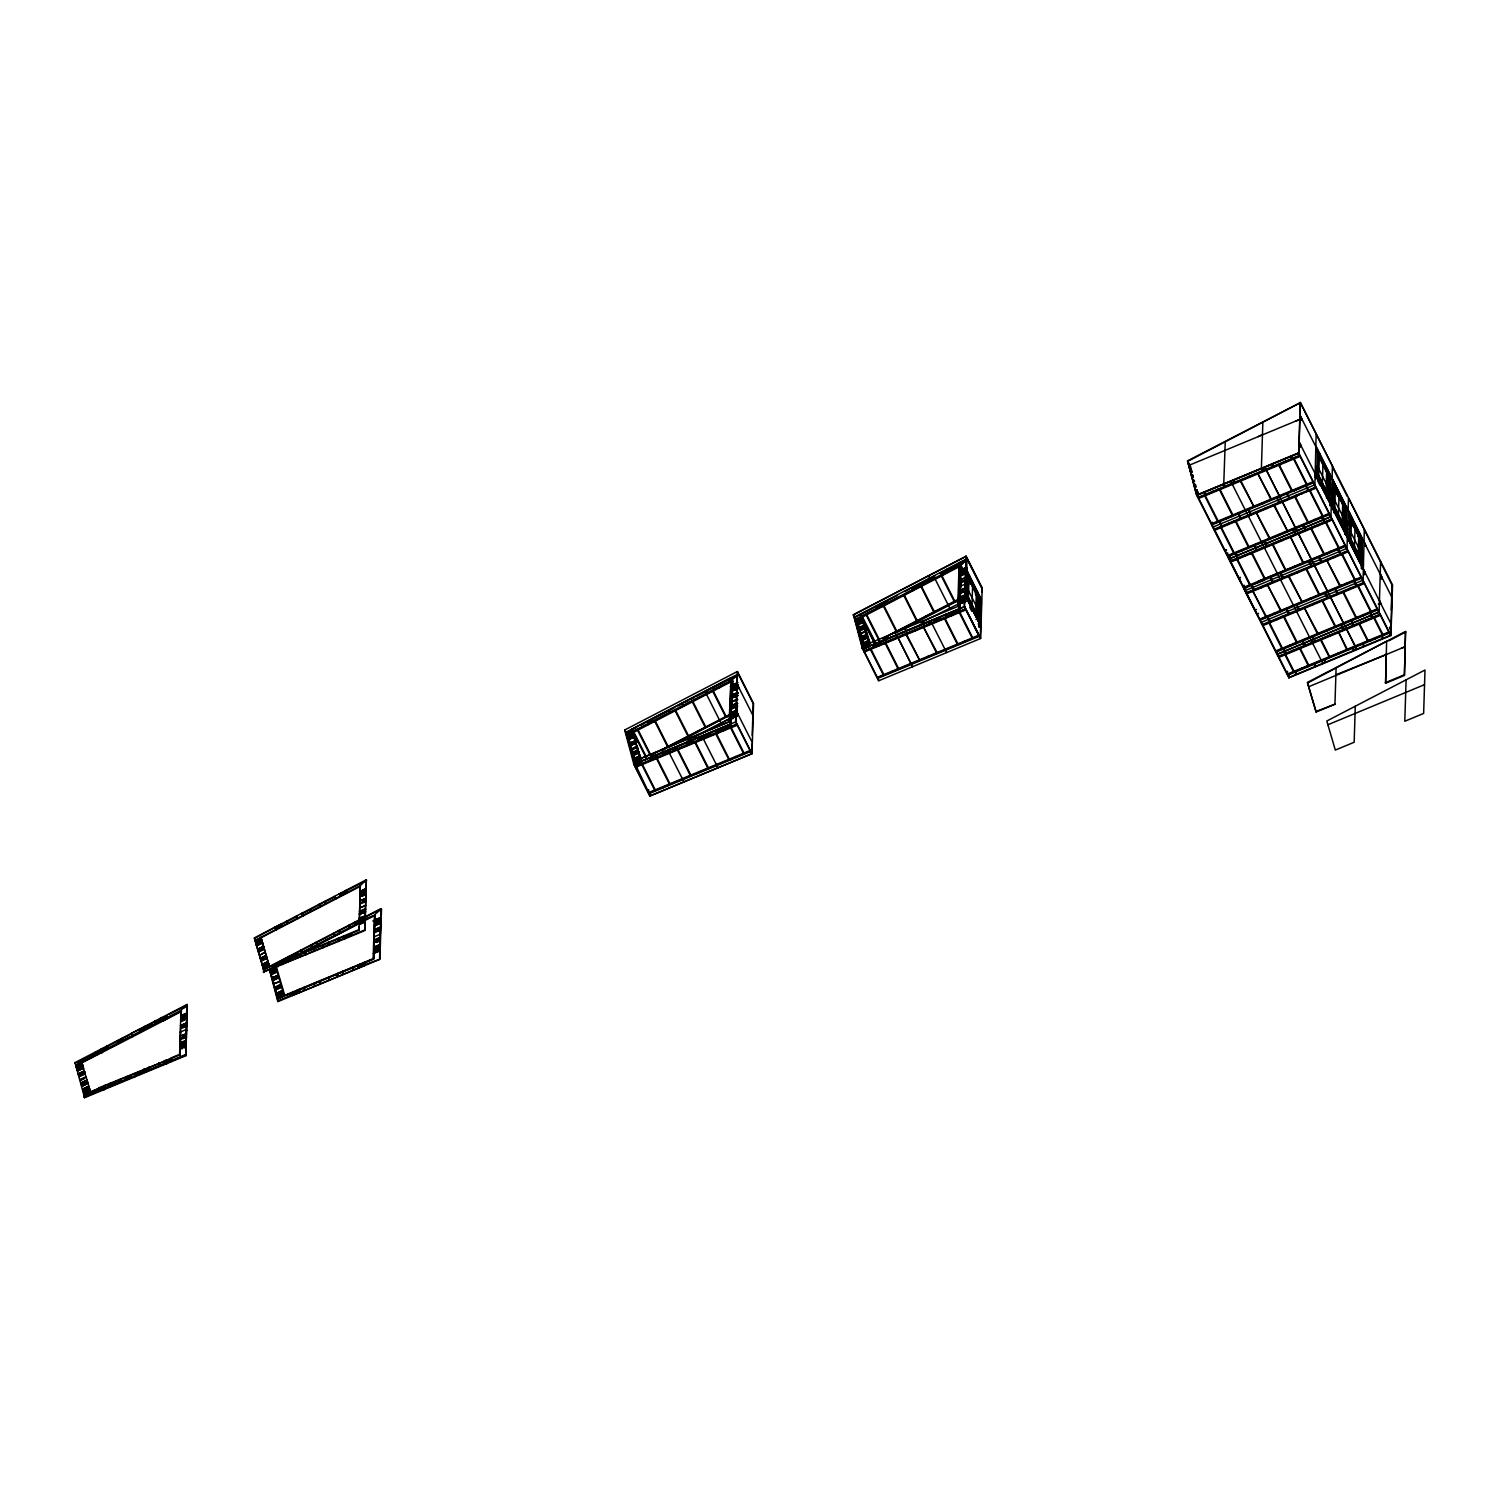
<?xml version="1.0" encoding="UTF-8"?>
<svg xmlns="http://www.w3.org/2000/svg" width="1500" height="1500" viewBox="0 0 1500 1500"><rect width="100%" height="100%" fill="white"/><g stroke="black" fill="none" stroke-linecap="round" stroke-linejoin="round"><path stroke-width="1.5" d="M110.269 1085.812L110.325 1083.094M120.319 1081.631L120.375 1078.931M304.106 989.981L304.163 987.262M314.156 985.8L314.213 983.1M328.594 944.944L328.65 942.244M338.925 941.287L338.719 938.062M171.713 1061.569L171.281 1057.819L179.588 1054.369L180.412 1028.156L186.394 1025.681L187.05 1004.456L75 1062.619L84.6 1097.7L186 1055.644L187.05 1004.456L180.975 1010.363L167.85 1017.169L166.294 1015.894M180.169 1035.9L186.131 1033.669M182.344 1038.037L186.319 1036.388L180.356 1038.862M180.694 1036.931L180.113 1055.419L179.588 1054.369M183.488 1014.844C186.375 1017.956 182.419 1012.5 183.713 1016.812M183.731 1016.1L184.331 1015.125M183.994 1016.606L184.069 1014.619M187.238 1016.475L186.713 1015.181L185.062 1016.737L185.137 1014.319M186.394 1025.681L186 1055.644M186.169 1041.244L182.194 1042.612M81.825 1062.469L167.306 1017.45L81.562 1061.944L90.731 1092.487L90.113 1091.138L84.169 1093.95L84.337 1097.194L185.738 1055.138L187.312 1004.981L168.9 1014.544M185.381 1015.087L187.294 1014.3L186.788 1012.987L180.806 1015.481L181.331 1016.512M350.812 933.675L350.738 936.394L365.006 930.469L366.337 879.788L360.244 885.694L359.119 930.225L350.812 933.675L350.738 936.394L263.363 972L364.744 929.944L366.337 879.788L254.269 937.95L263.719 969.806L269.644 966.994M365.456 916.294L359.475 918.769L360.244 885.694L260.85 937.294L269.475 966.788L267.413 967.144L269.325 966.244L269.738 967.294M363.562 891.919L363.6 890.475M360.338 891.337L366.056 888.337L364.406 889.65M365.681 909.525L359.7 912L363.675 910.35M365.381 962.494L365.287 965.212L292.519 995.4L292.613 992.681M358.931 965.175L373.688 959.062L374.794 914.531L381.15 909.131M378.113 920.737L378.169 919.294M380.231 929.831L379.575 959.288L365.025 964.706M380.494 930.356L380.363 934.219L374.381 936.712M722.456 728.212L729.244 725.794M736.744 675.45L732.169 679.875L730.781 723.881L639.619 761.85M737.531 705.9L731.55 708.638L737.531 706.163L731.55 708.638L732.431 680.4M731.812 709.181L732.694 680.906M735.525 684.656L734.925 686.325M735.262 684.131L735.487 686.1M735.375 714.487C743.85 711.675 720.169 720.094 737.025 713.175L737.55 714.206L735.094 714.225M736.275 686.006L737.925 684.694M736.594 684.338L736.069 683.306L736.294 685.05L736.331 683.831L734.194 684.712L734.381 687.675M951.094 612.938L959.681 609.15L960.806 564.619L966.9 558.713L966.713 573.413L978.469 596.644M957.75 606.45L959.156 562.744L962.738 568.462M965.662 597.919L966.187 598.95L966.019 595.219L960.037 597.694M960.188 593.4L966.169 590.906L960.188 593.119M960.769 583.444L960.656 587.325L960.244 582.413L966.225 579.938M963.881 569.587L963.844 570.862L964.163 569.381M964.913 570.75L964.706 568.05L966.619 567.244L960.638 570L962.812 569.719M967.144 568.556L965.231 569.344L964.706 568.05M1316.25 476.925L1316.569 466.688M1332.881 490.462L1333.013 494.85L1333.144 490.988M1345.95 516.356L1346.362 521.269M1348.462 537.3L1348.369 540.487L1348.2 536.512M98.963 1090.894L98.513 1088.006L177.769 1055.756M84.6 1097.7L84.075 1096.669L99.019 1089.619L99.244 1091.006M99.562 1088.775L102.731 1087.463L99.562 1088.775L100.069 1090.069L103.256 1088.756L102.731 1087.463M101.119 1088.737L101.156 1087.763L98.737 1089.394M101.381 1089.263L101.419 1088.287M101.681 1088.794L101.644 1089.769L101.137 1088.381M103.519 1087.406L103.556 1086.525M104.869 1088.044L104.944 1085.325M105.431 1087.819L105.506 1085.1M110.831 1085.569L110.925 1082.85M120.9 1081.406L120.975 1078.688M125.738 1079.4L125.812 1076.681M126.3 1079.156L126.394 1076.438M143.306 1072.106L143.4 1069.388M98.981 1090.481L143.887 1071.862L143.963 1069.144M148.725 1069.856L148.8 1067.138M158.775 1065.694L158.869 1062.975M164.194 1063.444L164.269 1060.725M164.756 1063.2L164.831 1060.481M166.106 1063.275L166.181 1060.556M166.463 1060.669L166.163 1061.438M166.969 1060.819L170.156 1059.506L167.231 1061.587M171.244 1058.681L165.862 1061.888L166.369 1063.8L165.919 1060.031L166.444 1061.081M169.088 1061.456L168.562 1060.425M171.487 1060.181L171.45 1061.062M143.887 1071.862L171.188 1060.537L171.281 1057.819M171.75 1060.706L171.769 1059.731M179.85 1054.894L180.75 1025.962M186.394 1025.419L180.412 1027.894L180.975 1010.363L181.237 1019.438L187.219 1016.962M181.688 1047.769L180.037 1048.838M181.988 1047.075L181.762 1045.331L182.287 1046.381M184.294 1015.856L182.681 1015.894L183.169 1017.9M181.05 1016.25L182.719 1014.675L182.681 1015.894M182.756 1047.469L182.531 1045.5L184.125 1046.194M183.863 1045.669L184.35 1047.919L186.281 1046.869M184.8 1015.969L185.325 1017.262M185.363 1016.044L184.875 1013.794L185.4 1014.825L187.312 1014.038M278.831 964.369L282.262 963.581L278.831 964.106M280.406 964.069L280.425 963.094L277.987 965.7L280.688 963.619M282 962.794L277.762 964.2M282.506 963.188L282.75 964.594L283.106 961.987M284.137 963.375L284.231 960.656M284.7 963.15L284.794 960.431M290.119 960.9L290.194 958.181M292.5 995.569L292.594 992.437M293.081 995.175L292.538 994.537M293.4 992.944L296.569 991.631L293.644 993.731M269.812 969.75L278.175 1001.344L278.006 998.119L294.994 991.931L294.956 992.906L297.9 992.306L294.975 992.55M297.356 991.575L297.131 990.188L297.938 991.331M298.706 992.212L298.781 989.494M300.169 956.737L300.262 954.019M299.269 991.987L299.344 989.25M299.531 992.494L299.606 989.775M305.006 954.731L305.1 952.013L358.856 929.7M305.269 955.237L305.925 952.294L305.831 955.012M305.569 954.487L305.663 951.769M304.669 989.738L304.762 987.019M314.738 985.556L314.812 982.837M319.575 983.55L319.65 980.831L373.425 958.538M320.138 983.325L320.212 980.606M322.594 947.438L322.669 944.719M323.156 947.194L323.25 944.475M323.419 947.719L323.512 945M327.994 945.188L328.087 942.469M337.144 976.256L337.238 973.538M338.062 941.025L338.137 938.306M338.325 941.531L338.4 938.812M337.725 976.031L337.8 973.312M342.562 974.025L342.638 971.306M343.463 938.775L343.538 936.056M342.825 974.55L342.9 971.831M344.025 938.55L344.119 935.831M345.712 936.994L345.413 937.744M346.256 936.15L349.425 935.1M346.5 936.938L350.756 935.513L347.831 935.756M348.075 936.638L348.094 936.019M350.231 934.781L350.25 933.9M352.613 969.844L352.706 967.125M358.012 967.612L358.106 964.894M359.119 930.225L359.25 926.362M359.4 921.487L365.1 918.994M358.594 967.369L358.669 964.65M360.994 921.9C361.312 925.819 360.619 920.344 362.044 922.087M361.688 921.337L375.056 915.037L361.275 920.662M361.95 891.225C362.213 890.288 361.913 891.112 363.581 891.188M361.8 920.85L362.025 922.8L363.188 919.781L362.644 921.131M362.981 892.144L363.019 891.431M360.806 964.987L364.256 964.181M362.381 920.606L362.587 922.575L361.256 922.406M363.113 921.956L365.287 921.938L359.306 924.431L365.025 921.431M363.319 890.662L364.331 892.087M362.381 964.95L362.419 963.956L359.962 966.581L362.662 965.1M364.481 964.069L364.725 965.456L365.119 961.987M373.688 959.062L374.25 940.837L380.25 938.1L376.256 939.75M375.056 915.037L374.513 932.587L380.494 930.094L380.887 908.625L364.519 917.119M375.525 951.938L373.875 952.987M375.825 951.244L375.6 949.5L379.65 947.812M378.131 920.025L377.325 919.012L376.744 921.806M376.819 919.631L374.644 919.65L380.887 917.681M376.594 951.638L377.194 949.95M377.55 920.981L377.569 920.25M377.156 951.394L376.931 949.444M376.631 950.194L377.7 949.837L377.925 951.562M378.637 920.138L380.812 920.119L374.55 922.575M378.938 919.688L378.975 918.469M378 949.125L379.913 948.6M633.862 764.306L624.694 729.994L737.4 671.494L753.562 703.444L751.987 753.75L649.913 796.087L633.862 764.306L735.938 721.819L737.512 671.663L735.581 721.969L751.631 753.75L751.95 743.981M730.388 678.075L631.669 729.3L640.256 758.812L729.694 721.725L731.081 677.756L729.113 721.706L731.138 725.681M650.513 758.663L656.681 755.887M649.913 796.087L650.325 793.069M654.469 756.394L655.331 755.812M655.012 757.144L655.069 755.288L655.594 756.337M667.875 750.188L683.944 781.819M701.906 736.069L717.956 767.719M717.075 731.4L717.956 729.844M731.119 722.475L731.231 718.35M731.306 716.175L737.025 713.438M732.919 716.081L732.956 714.862L733.969 716.269M733.95 716.981L733.744 715.031L734.513 716.756M734.55 716.025L735.075 715.181L735.562 717.431M735.3 716.663L731.231 718.612M737.306 712.931L737.212 716.119L737.269 705.656L731.287 708.131M737.888 685.444L737.812 687.881L731.831 690.375M738.075 688.425L734.1 690.056L738.075 688.406L738.15 686.213L734.156 687.881M737.569 713.456L737.212 715.875M752.212 735.356L753.225 703.594L737.156 671.812M981.412 602.269L980.269 638.494L964.219 606.694L966.15 556.406L964.556 606.712L862.5 649.031L853.406 614.869L966.038 556.238L982.2 588.188L980.625 638.494L878.55 680.831L861.712 647.081L863.25 646.181M883.369 641.663L883.144 640.275L885.881 640.388M922.406 621.356L924.412 625.331M930.544 620.812L946.594 652.463M945.712 616.144L945.769 614.288L946.575 615.45L945.206 615.788M946.575 615.45L946.312 614.925M948.413 614.062L950.25 614.269M958.331 606.469L959.719 562.5M959.419 608.625L960.131 586.275L966.112 583.8M960.525 582.675L960.731 575.906M960.956 568.538L961.069 565.144L967.163 559.237L948.731 568.8M959.944 609.675L960.787 582.863M961.519 602.025L959.606 602.569L960.131 603.862L966.112 601.388M961.856 600.112L962.119 600.9M963.056 571.2L963.319 569.831L963.019 572.419L965.156 571.519L964.65 570.225L966.562 569.438M962.55 569.194L963.094 569.981M964.931 569.775L962.794 570.675L962.831 569.456L966.881 567.769M962.587 601.725L962.381 599.756L963.469 600.562M962.944 599.531L962.325 601.2M963.938 601.669L963.713 599.925L961.556 600.806M965.363 598.538L965.438 596.381L967.181 596.962M965.662 598.162L965.756 594.694L959.775 597.188M966.769 580.706L966.788 570.956L960.806 573.431M966.731 586.087L967.144 573.281M966.562 598.05L967.388 571.331L961.069 573.956L958.875 570.975L960.487 574.181M967.125 598.594L967.931 572.944L966.544 573.525L978.263 596.737M968.363 580.144L968.419 578.513M978.188 623.906L980.962 622.762L968.156 597.019L966.581 597.506M968.287 601.219L969.019 578.269M969.581 575.662L968.381 576.694M971.981 606L972.619 585.9M975.694 613.631L976.35 592.819M977.212 602.194L977.4 596.306M977.25 610.594L977.7 596.194L976.05 592.931M977.269 619.012L978 596.062M978.019 592.369L975.244 594.056M977.569 618.881L978.3 595.95L977.1 596.438M978.188 617.831L978.862 596.494L967.369 571.969L979.65 596.156L978.844 621.788M978.919 626.756L979.012 623.569M979.725 601.294L980.212 596.7L979.369 623.419M979.181 627.281L979.294 624.094M979.556 624.619L978.994 624.319M981.731 592.238L981.862 588.337L965.794 556.538M980.962 622.762L968.156 597.019M1300.331 402.675L1187.513 460.875L1196.625 495.169L1288.875 677.85L1390.95 635.531L1392.544 585L1300.275 402.3L1298.681 452.831L1390.95 635.531M1288.875 677.85L1289.137 674.531L1289.081 677.25L1197.131 495.188L1187.681 461.306L1196.775 495.487L1298.85 453.15L1300.444 402.619L1187.7 461.325M1212.844 527.119L1314.9 484.781M1230.806 481.369L1322.756 663.281M1332.431 466.256L1330.95 516.731L1228.894 559.05L1229.306 556.05M1244.944 590.7L1347.019 548.362L1348.481 498.038M1260.994 622.481L1363.069 580.163M1380.6 561.619L1379.119 612.094L1277.044 654.431L1277.138 651.562M1299.862 446.794L1299.975 443.606M1300.125 447.319L1300.238 444.131M1300.481 444.637L1299.956 444.356M1301.25 420.375L1301.344 417.919M1314.806 477.113L1315.275 473.062M1314.9 484.931L1316.138 434.775M1316.25 468.356L1316.306 466.163M1316.794 451.125L1316.869 448.406M1317.056 451.65L1317.131 449.194M1317 466.462L1316.194 478.837M1316.888 476.269L1317.394 449.7M1317.281 476.081L1317.544 467.55M1317.75 461.156L1318.013 453.131M1317.45 476.812L1318.256 451.181M1329.356 501.788L1331.287 501L1318.481 475.256L1316.906 475.744M1318.688 477.319L1319.344 456.506M1322.25 486.45L1322.963 464.137M1326.038 491.85L1326.694 471.038M1327.05 486.938L1327.388 476.288M1327.35 486.825L1327.688 476.156M1327.65 486.694L1328.588 475.8L1328.531 477.131M1327.744 492.975L1328.325 474.3M1327.969 494.981L1328.044 474.413M1328.531 483.225L1328.794 474.881L1317.712 453.263L1318.931 452.625M1328.531 496.069L1329.188 474.713L1317.469 451.5M1329.188 500.025L1329.994 474.394L1328.006 475.219M1329.581 495.113L1329.788 488.438M1329.712 501.656L1330.2 475.069M1329.788 505.781L1329.881 502.838M1331.287 501L1318.481 475.256M1332.844 482.925L1332.919 480.206M1332.731 496.275L1333.181 480.975M1332.75 503.756L1333.781 481.35L1332.956 508.069M1333.031 507.975L1334.062 484.913M1333.519 508.612L1334.325 482.962L1332.938 483.544M1334.513 488.663L1335.713 487.631L1334.513 488.663L1336.612 492.825M1334.756 490.163L1334.812 488.55M1344.581 533.925L1347.338 532.781L1334.55 507.056L1332.956 507.525M1334.681 511.238L1335.394 488.288M1338.375 516.019L1339.013 495.919M1316.119 712.031L1307.606 682.987L1386.619 641.287L1385.588 683.231L1404.431 675.413L1405.537 631.462L1307.344 682.463L1316.119 712.031L1334.963 704.212L1336.088 668.194M1342.144 503.081L1343.737 507.956M1342.031 525.769L1342.744 502.838M1343.363 529.144L1343.644 520.613M1344.412 502.387L1343.213 503.419M1343.662 529.031L1344.338 507.712L1333.706 486.656M1343.962 528.9L1344.094 506.213M1344.581 527.85L1345.256 506.512L1333.763 481.988M1345.238 531.825L1346.044 506.175L1316.119 446.344M1345.387 534.6L1345.406 533.587M1345.763 522.45L1346.606 506.719L1345.763 533.438M1348.725 537.544L1348.631 540.75L1348.106 539.719M1349.25 525.769L1349.85 513.131L1349.006 539.85M1349.381 539.644L1350.112 516.712M1349.569 540.394L1350.375 514.763L1348.988 515.325L1360.706 538.538M1350.806 521.944L1351.763 519.412L1350.581 519.919M1361.362 568.575L1361.456 565.369L1363.406 564.562L1350.6 538.837L1349.025 539.306L1361.831 564.694L1363.406 564.206L1350.6 538.837M1350.731 543.019L1351.462 520.087M1354.444 547.8L1355.062 527.7M1358.213 553.294L1358.794 534.619M1359.506 539.869L1361.231 540.45L1359.788 539.738L1360.744 537.75L1360.013 560.681M1359.75 550.275L1360.144 537.994M1359.712 560.812L1360.444 537.881M1360.463 534.169L1357.688 535.856M1355.288 706.219L1354.163 742.256L1335.319 750.075L1326.806 721.013L1425 670.012L1423.631 713.438L1404.788 721.256L1406.1 679.837M1360.219 560.231L1360.856 540.075M1360.631 559.65L1361.306 538.294L1349.812 513.787M1360.913 556.838L1361.269 545.644M1361.287 563.606L1362.094 537.975L1348.219 509.925M1361.644 568.837L1361.737 565.894M1361.812 565.219L1362.319 538.65M1362 566.419L1361.438 566.138M1363.069 580.294L1364.306 530.138M1364.344 574.462L1364.438 571.275M1364.963 546.225L1365.037 543.769M1364.625 574.725L1364.7 571.781M1380.206 603.562L1380.244 602.55M1380.994 578.288L1381.088 575.569M1380.506 603.056L1378.294 604.087M1381.275 578.55L1381.331 576.337M1381.538 579.056L1381.594 576.863M1385.588 683.231L1386.225 653.925M1390.763 625.444L1390.444 635.212L1298.512 453.15M1391.231 610.125L1392.019 585.037L1348.594 498.206M1404.431 675.413L1405.537 631.462M263.625 972.525L263.456 969.281L269.381 966.469M1212.169 522.112L1212.075 524.812L1313.475 482.775M1227.694 552.863L1227.6 555.562L1329 513.506M1230.413 558.225L1230.319 560.944L1331.7 518.888M1230.675 558.75L1230.581 561.469L1331.963 519.412M1244.006 585.169L1243.912 587.869L1263.3 580.462M1244.269 585.675L1244.175 588.394L1345.575 546.337M1287.525 671.344L1287.431 674.044L1347.244 649.256L1338.769 632.55L1346.644 649.5L1388.831 632.006M149.288 1069.613L149.4 1066.894M159.356 1065.45L159.469 1062.712M289.519 961.144L289.631 958.425M299.569 956.981L299.681 954.244M343.387 974.306L343.238 971.062M353.194 969.619L353.306 966.881M353.456 970.144L353.569 967.406M929.138 623.888L929.25 621.15M184.275 1007.925L187.312 1004.981M865.425 650.513L864 651.731M1215.769 528.75L1214.344 529.95L1215.9 529.219M1226.4 549.788L1224.956 551.006L1226.531 550.256M1229.775 556.669L1228.2 557.419L1229.644 556.2M1240.256 577.238L1238.831 578.456L1240.406 577.706M1247.869 592.312L1246.444 593.531L1248.019 592.781M1258.5 613.369L1257.075 614.569L1244.25 589.2L1245.825 588.45M738.263 673.969L626.213 732.131L635.381 763.462L641.325 760.65L638.7 751.744L632.775 754.556M626.475 732.656L636.694 727.331M640.8 725.212L644.888 723.094M674.175 707.888L647.081 722.175M678.337 705.731L682.5 703.575M684.562 702.488L688.725 700.331M690.806 699.263L694.519 697.331M696.094 696.506L711.75 688.387M736.481 675.544L712.969 687.975M857.419 622.819L853.331 614.738L966.131 556.369M649.875 721.087L651.544 720.487M626.737 733.162L632.869 729.975M647.756 722.25L652.444 719.831M728.55 680.325L736.744 676.069M732.169 679.875L632.775 731.475L636.094 742.837M633.038 731.981L730.556 681.375M966.9 558.713L854.85 616.875L864.281 648.731L870.225 645.919M730.819 681.881L633.3 732.506C627.525 737.7 626.344 732.263 629.4 735.262L629.081 734.212M855.112 617.4L880.819 604.05M881.869 603.506L897.544 595.369M904.894 591.544L909.056 589.387M911.138 588.319L935.138 575.85M939.844 573.413L947.1 570.525L946.425 569.344L947.288 570.75M878.344 605.55L875.569 606.769M881.081 604.575L876.131 606.469M882.694 603.731L887.419 601.275M919.706 584.513L911.4 588.825L910.875 587.794M920.269 584.231L924.994 581.775M925.538 581.494L932.962 577.631M940.65 573.638L941.719 573.094M942.825 572.438L944.381 571.631M948.994 569.306L959.231 564M878.625 606.038L876.956 606.638M880.669 605.006L880.556 603.525L881.419 604.95M942.956 572.644L944.513 571.838M958.931 565.594L861.413 616.2L869.212 642.844M959.194 566.1L861.675 616.725L870.206 643.406L867.825 638.888M861.938 617.25L959.456 566.625M263.719 969.806L254.531 938.475L279.975 924.6L281.512 927.206L280.294 926.306M281.306 924.581L285 922.65M286.594 921.844L296.962 916.444M301.688 913.987L322.575 903.15M324.15 902.325L334.537 896.944L335.85 899.006M339.262 894.487L366.6 880.312M275.156 927.994L275.306 927.038L275.981 928.219M275.869 929.269L278.494 927.9L277.781 926.625L280.65 925.8M341.025 893.794L343.65 892.444L344.363 893.7L343.65 892.444M278.325 927.619L276.394 927.712L279.881 926.812M342.262 893.513L346.988 892.35L342.262 893.513L345.75 892.631M278.231 927.375L275.419 928.519L274.744 927.319L276.281 929.925L275.606 928.744M342.037 894.263L342.3 894.788M342.525 894.038L344.081 893.231M360.506 886.219L259.106 938.719L259.613 940.069M651.806 754.931L730.294 714.188M661.819 751.05L666.225 748.106M668.1 747.769L727.987 716.044L661.294 750M882.337 638.681L958.931 598.931M687.788 740.306L728.831 719.006M884.494 638.212L888.3 636.244M959.738 599.156L889.931 634.744M694.125 737.269L728.944 719.194M896.737 632.512L894.862 632.831M897.3 632.231L960 599.681M920.569 622.894L965.588 600.337M75.263 1063.144L101.381 1050.469L100.144 1049.569L100.819 1050.75M102.019 1049.25L107.306 1046.494M107.869 1046.213L129.206 1035.131M144.881 1026.994L131.025 1033.538L132.825 1036.65L76.05 1065.825M145.444 1026.713L152.869 1022.85M154.706 1021.894L166.988 1015.744M97.106 1052.381L100.331 1050.975L97.5 1053.094M164.55 1017.375L166.219 1016.775L160.819 1019.381M77.569 1062.6L89.85 1056.225M102.844 1049.475L107.569 1047.019M117.956 1041.637L122.681 1039.181M140.419 1029.975L145.144 1027.519M145.706 1027.237L151.275 1024.331M155.531 1022.119L160.256 1019.681M96.9 1053.112L96.862 1054.444M166.088 1016.569L162.206 1019.213L163.144 1020.919L181.219 1010.887L180.975 1019.175L186.938 1016.7M166.481 1017.3L163.369 1018.912M162.469 1019.738L167.156 1017.3M132.825 1036.65L181.481 1011.394M268.837 966.788L358.856 920.062M270.6 966.356L358.631 920.662M364.444 917.644L381.506 908.775L379.913 959.306L277.856 1001.644L269.475 969.919M289.725 956.831L292.331 955.462L293.062 956.737L292.331 955.462M292.894 956.456L290.944 956.55L294.056 954.938L289.988 957.337L289.312 956.156L290.587 958.237M357.206 923.062L359.925 920.737M355.856 923.156L355.744 921.675L356.419 922.856M358.5 921.75L356.831 922.35M291.131 957.956L290.175 957.581L290.85 958.762M356.044 923.381L358.669 922.013M279.206 964.144L359.569 922.425M292.969 957.656L334.706 935.981M335.269 935.7L359.831 922.95M289.181 959.869L276.281 966.562L284.831 995.719L278.269 998.644L280.181 997.744L280.387 995.775M293.044 957.863L374.494 915.581L373.125 959.044L286.781 994.856M1388.775 640.819L1405.8 631.987M960.337 610.444L958.331 606.206L868.894 643.556L861.038 613.931M874.612 643.556L861.225 617.156L860.869 613.781L875.081 641.737M862.875 621.206L856.931 624.038L854.944 620.119L858.3 625.931M863.137 621.731L857.269 624.769M637.612 742.331L632.587 732.413L632.288 728.981L646.444 756.994M858.113 628.031L864.038 625.2M864.3 625.725L860.344 627.6L864.375 625.95M628.294 739.294L634.237 736.462M634.5 736.987L628.556 739.8M629.475 743.288L635.4 740.456M635.662 740.981L629.738 743.794L635.662 740.981M861.994 640.556L867.938 637.744M260.906 960.6L266.85 957.788M261.169 961.125L267.113 958.294M262.069 964.594L268.012 961.763M262.331 965.119L268.275 962.288M270.938 973.931L276.863 971.119M271.2 974.456L277.125 971.625M77.1 1069.781L83.025 1066.95M278.044 975.112L272.1 977.925L278.1 975.337M272.362 978.45L278.306 975.619M78.263 1073.756L84.206 1070.944M82.162 1086.3L86.119 1084.425M83.325 1090.294L89.269 1087.481M853.406 614.869L856.744 620.662M855.562 619.331L861.506 616.519M855.619 619.556L857.456 618.431L857.981 619.462L856.087 620.363M858.9 619.519L858.938 618.225L859.312 619.481M861.225 617.156L869.419 643.05L863.269 645.656M855.881 620.081L859.856 617.944M859.913 618.488L857.775 619.5L858.619 621.6L862.519 619.594M624.769 730.125L628.106 735.919M860.175 618.994L859.594 617.419L860.175 618.994L858.038 620.006L857.531 618.656M860.212 619.538L862.05 618.413L862.65 619.688L858.619 621.694M862.125 618.638L856.181 621.45L856.706 622.5M856.312 621.881L862.312 618.938M856.369 622.106L862.388 619.163M857.737 622.781L856.556 623.325L863.381 646.65L861.769 643.444L863.981 647.344L864.975 646.706M857.006 624.263L862.95 621.45M857.1 625.219L858.281 624.656L860.194 631.181M626.925 734.587L632.869 731.775M857.531 625.294L863.4 622.256M630.3 733.481L630.938 735.262M632.587 732.413L640.781 758.306L634.763 761.344L635.344 762.6M627.188 735.112L633.131 732.3M857.663 626.306L858.413 624.338M633.413 733.669L631.575 734.812M627.544 736.706L633.488 733.894M627.675 737.137L633.675 734.194M627.731 737.362L633.75 734.419M858.169 628.256L864.113 625.444M627.938 737.663L633.881 734.85M627.994 737.888L634.012 734.944M858.431 628.762L862.388 626.887M628.369 739.519L634.312 736.706M858.806 630.394L864.675 627.356M858.994 630.694L864.938 627.881M859.069 630.919L864.994 628.106M859.256 631.2L865.2 628.387M629.531 743.513L635.475 740.7M862.031 633.356L865.988 631.481L864.637 626.475M631.781 743.081L635.737 741.206M630.169 745.65L636.038 742.612M630.356 745.95L634.312 744.075M860.775 637.144L866.719 634.331M860.85 637.369L866.775 634.556M863.025 636.731L866.981 634.856M861.112 637.894L867.038 635.081M861.413 639.281L867.337 636.469M861.675 639.806L867.6 636.994L869.663 643.65L861.712 647.081M631.406 749.55L637.087 746.213L631.144 749.025L631.669 750.075M861.919 640.331L867.863 637.519M633.656 749.138L637.612 747.263M868.594 640.2L869.644 643.688L863.475 622.481M632.212 752.625L638.081 749.587M862.575 643.275L868.519 640.462M632.475 753.15L638.344 750.112M862.837 643.8L866.794 641.925M636.619 751.575L632.663 753.469L635.681 759.544M862.837 644.756L864 644.212M863.194 645.431L869.138 642.619M633.038 755.062L638.962 752.25M863.4 646.087L869.4 643.125M633.3 755.588L639.225 752.775M869.663 643.65L863.794 646.706M863.719 646.819L869.663 644.006M1196.4 489.731L1198.05 493.856M866.831 647.025L866.775 644.981L867.394 646.763M866.119 647.606L864.281 648.731M864.019 648.206L870.3 646.219M870.15 645.694L868.312 646.819M639.956 755.475L641.4 759.712M633.938 758.55L639.881 755.737M634.2 759.056L640.144 756.244M260.944 937.594L255 940.406L261.206 938.119M634.556 760.688L640.5 757.875M258.375 939.3L258.188 940.819L258.637 939.825M636.956 767.4L633.938 761.456L625.106 729.975M634.631 760.913L640.575 758.1M257.719 941.925L257.213 940.575L258.431 941.344M634.894 761.438L640.837 758.625M637.8 763.612L636.975 761.512L638.4 760.763M639.113 760.181L641.025 759.281M639.094 760.5L639.019 762.525L637.575 760.5L638.456 762.806L637.762 761.138M255.619 942.525L261.825 940.237L255.806 943.181M637.238 762.019L639.356 761.006M255.75 942.956L261.675 940.144M256.012 943.481L261.938 940.669M637.481 762.863L635.644 763.987L641.587 761.175M256.069 943.706L260.025 941.831M641.85 761.7L635.906 764.513L635.306 763.237L637.275 762.562M256.444 945.337L262.369 942.525M256.706 945.844L262.631 943.031M257.606 949.331L263.55 946.519M257.869 949.837L263.812 947.025M258.169 951.244L264.113 948.431M258.225 951.469L264.169 948.656M258.431 951.769L264.375 948.956M258.488 951.994L264.431 949.181M261.469 954.431L265.162 952.031L259.481 955.369M260.212 958.219L266.156 955.406M260.269 958.444L266.212 955.631M260.475 958.744L266.419 955.931M260.531 958.969L266.475 956.156M260.831 960.375L266.775 957.544M261.094 960.881L267.037 958.069M262.013 964.35L267.938 961.538M262.275 964.875L268.2 962.062M262.706 966.731L268.575 963.694M268.837 964.2L263.156 967.913L268.762 964.35M262.894 967.388L264.994 966.769M265.631 966.319L266.269 968.1L266.212 966.056M265.031 967.312C270.656 965.887 263.194 966.975 265.613 968.906M278.006 998.119L269.55 969.244L275.494 966.431L284.306 996.131M269.625 969.469L271.781 969.075M272.944 968.138L272.738 969.656L273.206 968.644M272.344 970.988L271.762 969.394L273 970.181M274.219 969.45L276.375 969.075L270.375 972.019L276.112 968.55M274.406 969.75L276.319 968.85M270.562 972.319L276.506 969.506L270.637 972.544M75.788 1065.3L81.656 1062.262L82.256 1063.519L80.344 1064.419M78.9 1065.487L78.525 1064.231L79.631 1065M82.181 1063.294L76.237 1066.106L75.713 1065.075M270.994 974.156L276.938 971.344M80.081 1063.912L78.188 1065.75L77.681 1064.4M80.381 1065.281L82.219 1064.156L82.8 1065.431L76.8 1068.375L76.35 1067.194L82.275 1064.381M271.256 974.681L277.2 971.869M76.463 1067.625L82.481 1064.681M76.537 1067.85L82.538 1064.906M76.725 1068.15L82.8 1065.431M76.988 1068.675L82.931 1065.863M77.062 1068.9L83.006 1066.088M77.156 1070.006L83.1 1067.194M77.419 1070.513L83.362 1067.7M272.438 978.675L278.363 975.863M77.681 1071.038L83.625 1068.225M272.738 980.081L278.663 977.269M272.794 980.306L278.738 977.494M272.981 980.588L278.925 977.775M78.338 1074L84.262 1071.169M78.6 1074.506L84.525 1071.694M78.863 1075.031L84.787 1072.219M78.9 1075.913L84.825 1073.1M78.956 1076.138L84.9 1073.325M79.162 1076.438L85.088 1073.625M278.006 982.312L273.788 983.681L279.975 981.375M79.219 1076.663L85.163 1073.85M274.838 987.281L280.706 984.244M80.213 1080.037L86.156 1077.225M275.1 987.806L280.969 984.769M84.431 1078.669L80.475 1080.544L79.95 1079.513L85.894 1076.7L86.419 1077.731M275.4 989.194L281.344 986.381M275.663 989.719L281.606 986.906M80.925 1082.887L86.869 1080.075M81 1083.112L86.944 1080.3M81.188 1083.413L87.131 1080.6L81.263 1083.638M81.45 1083.919L87.394 1081.106M81.525 1084.144L87.469 1081.331M81.562 1085.025L87.506 1082.212M81.825 1085.55L87.769 1082.738M276.562 993.188L282.506 990.375M82.088 1086.075L88.031 1083.263M276.825 993.713L282.769 990.9M277.2 995.344L283.144 992.531M277.256 995.569L283.2 992.756M283.387 993.038L277.387 996L283.594 993.694M279.506 995.138L283.463 993.263L281.681 994.594M88.669 1086.206L82.725 1089.019L88.744 1086.45M82.987 1089.544L88.931 1086.731M280.95 995.513L282.3 996.731M83.25 1090.069L89.194 1087.256M83.419 1091.4L89.306 1088.363M86.925 1090.725L87.562 1092.506M89.55 1089.244L87.581 1089.919L88.163 1091.494M83.888 1092.562L89.756 1089.525M86.606 1094.081L86.55 1091.606M84.431 1094.475L90.375 1091.663M88.725 1093.069L90.638 1092.169L86.681 1094.044M1256.456 609.487L1254.788 609.919M861.469 639.506L867.413 636.712M862.631 643.5L868.575 640.706M632.831 754.781L638.775 751.969M633.994 758.775L639.938 755.962M256.369 945.094L262.312 942.3M256.631 945.619L262.575 942.806M257.531 949.087L263.475 946.294M259.781 948.675L263.738 946.8M77.625 1070.794L83.55 1068M78.788 1074.788L84.731 1071.994M275.456 989.419L281.4 986.625M275.719 989.944L281.663 987.15M81.619 1085.25L87.562 1082.456M276.637 993.413L282.581 990.619M276.9 993.938L282.844 991.125M960.469 575.119L966.45 572.625M962.738 574.8L966.713 573.15L962.738 574.8M960.337 579.694L964.312 578.025M1198.2 497.362L1299.6 455.306M960.037 597.975L966.019 595.481M731.7 694.95L737.681 692.456M951.375 612.6L944.381 615.506M863.925 650.925L965.325 608.869M737.381 710.737L731.4 713.231L737.381 710.756M1211.812 524.306L1313.213 482.25M635.288 766.181L736.688 724.125M1214.269 529.163L1315.65 487.106M1214.531 529.669L1315.913 487.613M877.256 677.344L978.656 635.288M648.656 789.656L648.619 792.6L750.019 750.544M359.363 913.95L365.325 911.456M359.625 914.475L365.587 911.981M359.213 918.525L365.194 916.031M359.475 919.05L365.456 916.556M374.475 925.031L380.456 922.537M374.738 925.556L378.712 923.888M374.325 929.606L380.306 927.112M374.587 930.131L380.569 927.638M180.638 1020.863L186.619 1018.369M180.488 1025.438L186.469 1022.944M1243.65 587.362L1303.462 562.556L1290.619 537.188L1302.862 562.8L1345.05 545.306M1258.556 581.175L1345.312 545.831M180.338 1039.144L186.319 1036.65M182.587 1038.825L186.581 1037.175M182.456 1043.4L186.431 1041.75M1259.7 619.144L1361.1 577.087M1262.419 624.525L1363.819 582.469M1278.469 656.306L1379.869 614.25M1287.694 674.569L1389.094 632.512M1300.425 402.844L1332.544 466.425M1258.294 436.594L1262.288 434.55M1295.588 421.219L1299.919 419.344L1188.9 465.375M966.881 568.031L965.231 569.344M965.231 569.081L967.144 568.294M966.544 569.681L960.825 572.681M960.562 572.663L966.825 569.944M960.544 572.925L966.806 570.206M960.469 575.381L966.45 572.906M966.15 573.975L967.987 573.188M968.588 574.387L966.769 575.269L977.944 597.675M967.612 576.525L966.731 576.881L970.463 584.288M960.319 579.956L964.312 578.306M968.138 578.1L969.319 577.612L968.119 578.644L966.488 575.4M960.262 582.15L966.244 579.675M960.506 582.938L964.5 581.269M965.981 587.663L960 590.4L965.981 587.925M737.981 682.519L732.019 684.994L732.525 686.025M730.237 686.25L732.825 689.981M732 685.256L733.913 684.45M962.25 590.1L966.244 588.45M732.263 685.763L734.944 685.613M959.925 592.612L965.906 590.119M737.906 684.956L731.925 687.431L732.45 688.462M731.925 687.919L738.188 685.219M1298.681 452.831L1196.625 495.169L1298.85 453M731.906 688.181L738.169 685.462M734.175 687.619L738.15 685.969M731.831 690.637L737.812 688.162M732.094 691.163L738.075 688.669M1198.462 497.888L1299.862 455.831M1198.725 498.412L1300.125 456.356M975.487 592.65L976.669 592.144L975.769 593.062M959.7 599.644L965.681 597.15M959.7 599.906L965.681 597.413M1316.475 452.213L1318.219 452.794M965.944 597.675L959.681 600.394L960.206 601.425M731.681 695.212L737.663 692.737M963.787 599.194L968.138 597.394M959.944 600.919L965.925 598.425L964.012 599.231M733.95 694.913L737.925 693.244M962.906 600.806L963.713 599.925M731.625 697.406L737.606 694.931M731.606 697.669L737.587 695.194M733.875 697.106L737.869 695.456M959.869 603.337L965.85 600.862M1317.956 454.744L1328.287 475.912M1318.744 454.387L1319.925 453.9L1318.725 454.931M731.869 698.194L737.85 695.719M976.875 597.3L979.65 596.156M1319.062 456.094L1327.875 473.512M968.737 602.381L970.331 601.369L968.756 601.838M978.413 598.275L980.138 598.856L978.956 599.344M737.475 699.056L731.494 701.531L732.019 702.581M731.756 702.056L737.737 699.581M862.5 648.881L964.575 606.562L980.625 638.344L964.556 606.712M872.381 645.356L891.019 637.631M892.913 636.844L898.612 634.481M900.487 633.713L906.487 631.219M908.606 630.337L924.075 623.925M925.688 623.25L942.769 616.163M981.488 600.056L965.775 568.125M872.644 645.881L878.869 643.294M879.394 643.031L880.988 642.375M933.544 620.625L939.806 618.019M951.638 613.106L957.881 610.538M737.344 702.938L731.362 705.675L737.344 703.181M737.606 703.444L731.625 706.181L737.606 703.706M864.188 651.45L965.588 609.394M864.45 651.956L965.85 609.9M731.287 707.869L737.269 705.394M731.138 712.444L737.119 709.969M733.406 712.125L737.381 710.475M731.062 714.9L737.044 712.425M731.062 715.163L737.044 712.669M731.306 716.438L733.481 716.156M1315.781 474.6L1317.506 475.2L1316.325 475.688M733.688 716.475L734.569 715.312M730.969 718.088L736.95 715.613M1316.138 475.238L1329.731 501.112L1331.306 500.644M1326.394 471.169L1328.363 470.606L1327.163 471.637M733.406 718.331L731.494 719.119L730.969 717.825M1315.706 476.775L1318.481 475.613M640.256 758.55L729.694 721.462L731.7 725.7M633.956 761.438L650.269 795.788M975.994 619.575L978.769 618.431M1211.55 523.781L1312.95 481.725M1298.925 488.175L1294.388 490.669M647.888 758.906L641.4 760.969M669.975 749.738L649.688 758.381L652.369 757.275M671.85 748.969L677.288 746.7M677.85 746.475L684.225 743.831M686.362 742.95L695.438 739.181M697.05 738.506L710.325 732.994M710.906 732.769L731.044 724.406M752.85 715.312L736.8 683.531L738.806 687.506M1328.756 476.494L1330.481 477.094M662.081 753.638L670.237 750.262M672.712 749.231L677.55 747.225M693 740.812L686.625 743.456L686.1 742.425M697.312 739.031L700.538 737.7M701.1 737.456L710.588 733.519M715.969 731.287L717.656 730.594M721.35 729.019L720.037 729.844M650.756 758.55L652.35 757.894M719.756 729.938L721.35 729.281M635.55 766.706L736.95 724.65M635.812 767.212L737.212 725.175M1301.644 493.538L1296.844 495.525L1316.175 488.137M1214.794 530.194L1297.106 496.05M1256.438 512.925L1269.788 538.069M1332.525 483.994L1334.269 484.594M1333.088 485.081L1334.981 484.406M1332.862 485.7L1334.006 486.544L1332.825 487.031M1334.794 486.169L1335.975 485.681L1334.775 486.712M362.25 890.531L366.319 888.844M877.519 677.85L978.919 635.794M360.262 893.756L366.244 891.281L359.981 893.738M877.781 678.375L979.181 636.319M360 893.25L362.175 892.969M359.981 894L365.963 891.525M360.244 894.525L366.225 891.769M359.906 896.456L365.887 893.981M362.156 896.156L366.15 894.487M1326.338 497.812L1329.112 496.669M1328.044 498.9L1329.225 498.412M359.756 901.031L365.738 898.556M362.006 900.731L366 899.062M359.681 903.488L365.663 900.75M359.944 904.012L365.925 901.519M752.006 742.031L735.956 710.25L737.962 714.206M361.819 907.05L365.794 905.4L359.831 907.875M1332.375 507.488L1333.013 505.912M365.419 908.738L359.438 911.475L365.419 909M1332.6 508.2L1334.531 507.413M648.881 793.125L750.281 751.069M359.363 913.688L365.344 911.213M649.144 793.631L750.544 751.575M359.625 914.194L365.606 911.719M1346.044 506.175L1344.844 506.663L1333.763 485.044M751.987 753.6L649.913 795.938L633.862 764.156M1227.862 556.087L1329.263 514.031M1228.125 556.613L1329.525 514.556M1333.95 512.888L1336.725 511.388L1335.15 511.856M1344.806 508.294L1346.531 508.875L1345.35 509.381M359.213 918.263L365.194 915.788M1228.894 558.919L1330.969 516.581M359.137 920.981L365.119 918.244M361.388 920.4L365.381 918.75M365.381 919.012L359.363 922.238M359.119 921.731L361.031 920.925M1230.844 561.975L1332.225 519.919M363.375 922.481L365.287 921.675M374.625 919.894L376.556 919.106M372.825 921.019L381.225 917.531M1351.031 516.188L1349.213 517.069L1360.387 539.494M380.55 919.594L374.831 922.594M374.55 922.837L380.512 920.344M1350.844 517.969L1352.025 517.463L1350.825 518.494M305.1 952.013L269.475 966.788L261.112 937.8M374.812 923.344L380.775 920.869M271.819 966.431L284.475 961.181M285.056 960.938L288.281 959.606M289.894 958.931L305.363 952.519M308.044 951.413L328.35 942.994M328.912 942.75L342.188 937.238M343.8 936.581L350.531 934.031M374.456 925.294L380.438 922.8M374.719 925.8L380.7 923.325M374.325 929.869L380.306 927.375M374.587 930.375L380.569 927.9M1343.569 529.106L1345.162 528.094L1343.588 528.562M374.25 932.325L380.231 929.587M180.787 1015.725L182.719 1014.937M181.069 1015.988L187.05 1013.512M185.119 1014.562L187.294 1014.3M184.838 1015.013L183.45 1016.287M184.012 1015.894L185.1 1015.519M186.713 1015.425L180.731 1017.919L181.256 1018.95M185.062 1016.494L186.975 1015.688M180.712 1018.669L186.694 1015.931M180.975 1018.931L186.956 1016.438M374.006 940.05L379.988 937.575L373.988 940.312M180.619 1021.125L186.6 1018.65M180.881 1021.631L184.875 1019.981M1347.881 538.181L1349.625 538.781L1348.425 539.269M373.931 942.506L379.894 940.031M376.181 942.206L380.156 940.556M1347.806 540.337L1350.581 539.194M180.488 1025.7L186.469 1023.225M180.75 1026.206L184.725 1024.556M373.781 947.081L379.762 944.606M376.031 946.781L380.025 945.131M1359.319 539.119L1362.094 537.975M182.662 1027.594L186.656 1025.944M182.662 1027.837L186.656 1026.188M1331.025 551.737L1326.506 554.25M373.688 949.8L379.688 947.062M1351.181 544.181L1352.775 543.169L1351.2 543.638M1359.281 540.731L1362.037 539.587L1362.581 540.675M379.931 947.85L373.931 950.812M375.562 950.719L376.613 950.906M1364.269 541.725L1365.938 545.831M373.312 953.494L380.194 950.625M1246.369 592.725L1347.769 550.669M1246.631 593.25L1348.031 551.194M1348.294 551.719L1288.519 576.506L1301.925 601.631L1289.081 576.262L1246.894 593.775M182.419 1035.581L186.412 1033.931M182.419 1035.844L186.394 1034.194M180.094 1038.356L186.056 1035.863M284.044 995.606L319.65 980.831M297.094 991.05L314.475 983.606M315.075 983.363L319.913 981.356M320.475 981.131L358.369 965.419M293.119 994.294L277.913 1000.837M179.944 1042.931L185.925 1040.438M179.869 1045.387L185.85 1042.894M179.85 1045.631L185.831 1043.156M186.113 1043.419L179.85 1046.138L180.356 1047.431M180.113 1046.156L186.094 1043.681M180.113 1046.644L185.812 1043.906M181.725 1046.55L183.319 1047.244M184.425 1045.481L186.337 1044.694L185.812 1043.662M182.494 1046.944L183.094 1045.275L183.619 1046.306M180.019 1049.081L186.019 1046.344M1358.438 561.394L1361.213 559.875L1359.638 560.363M92.531 1091.1L105.769 1085.606M107.381 1084.95L120.675 1079.438M121.237 1079.194L141.544 1070.775M149.062 1067.662L143.663 1069.894M149.644 1067.419L159.731 1063.237M161.306 1062.581L170.981 1058.569M92.794 1091.625L99.037 1089.038M105.469 1086.375L103.856 1085.775L104.306 1089.544L103.8 1087.631L99.806 1089.562L102.994 1088.231M107.644 1085.456L110.869 1084.125M111.45 1083.881L120.938 1079.963M126.337 1077.712L131.156 1075.706M137.55 1073.062L141.806 1071.3M144.488 1070.175L149.325 1068.169M171.188 1060.537L185.475 1054.613M1259.963 619.669L1361.362 577.612M1260.225 620.194L1361.625 578.137M1380.337 573.506L1381.931 577.5M1262.681 625.031L1364.081 582.975M1262.944 625.556L1364.344 583.5M1379.494 600.225L1381.088 604.219M1391.663 596.775L1299.712 414.713L1301.719 418.688M1275.769 650.925L1377.15 608.888M1276.031 651.45L1377.412 609.394M1276.294 651.975L1377.675 609.919M1277.062 654.281L1379.119 611.944M1278.731 656.831L1380.131 614.775M1278.994 657.337L1380.394 615.3M1390.819 623.475L1298.869 441.431L1300.875 445.406M1374.806 638.438L1370.288 640.95M1287.956 675.094L1389.356 633.038M1288.725 677.531L1390.8 635.062L1392.281 584.738M1386.488 654.45L1335.6 674.925M1401.15 648.375L1405.331 646.631L1308.694 686.719M1315.856 711.525L1334.963 704.212M1385.325 682.706L1404.169 674.888M1327.913 724.744L1424.531 684.656M959.925 592.856L965.906 590.4M959.775 597.431L965.756 594.975M731.138 712.706L737.119 710.231M359.906 896.175L365.887 893.719M362.175 895.875L366.15 894.244M359.775 900.75L365.756 898.294M362.025 900.45L366.019 898.819M373.912 942.769L379.894 940.312M376.163 942.469L380.156 940.819M373.762 947.344L379.744 944.888M376.031 947.044L380.006 945.394M180.075 1038.6L186.056 1036.144M179.925 1043.175L185.906 1040.719M1319.1 480.075L1320.675 479.587L1317.9 481.106L1320 485.287M1327.537 496.781L1329.112 496.294M977.194 618.544L978.769 618.075M979.388 622.875L980.962 622.406M334.275 896.419L335.587 898.5M324.45 901.519L325.763 903.6M310.688 945.056L311.981 947.137M300.863 950.156L302.156 952.238M116.85 1040.888L118.144 1042.969M107.025 1046.006L108.319 1048.069M1262.85 422.325L1261.388 468.694M982.181 588.169L966.038 556.238M933.694 576.206L949.631 607.8M928.556 575.869L930.562 579.844M705.056 691.481L720.994 723.056M668.644 710.1L669.919 712.2M347.137 892.5L345.863 890.419L346.537 891.6M360.675 919.763L361.95 921.844M360.731 920.944L361.406 922.144M339.562 893.681L341.1 896.287M339 893.962L340.275 896.062M354.131 922.519L355.406 924.6M353.569 922.8L354.844 924.881M333.731 896.719L335.006 898.8M348.281 925.538L349.556 927.619M323.888 901.819L325.162 903.9M338.456 930.637L339.994 933.244M319.163 904.256L320.438 906.356M318.619 904.556L319.894 906.638M333.731 933.094L335.006 935.175M333.169 933.394L334.444 935.475M301.988 913.181L303.525 915.788M301.425 913.481L302.7 915.562M316.556 942.019L317.831 944.1M315.994 942.3L317.269 944.381M296.7 915.919L298.238 918.525M311.269 944.756L312.544 946.838M286.875 921.019L288.15 923.119M301.444 949.856L302.719 951.938M281.588 923.775L282.863 925.856M281.044 924.056L282.319 926.138M296.156 952.594L297.431 954.694M295.594 952.894L296.869 954.975M291.337 957.263L295.406 954.862L296.081 956.044L294.806 953.962M167.306 1017.45L167.456 1016.494L167.981 1017.544M163.106 1018.387L163.519 1019.231M162.619 1019.888L161.344 1017.788L161.869 1018.837M160.294 1018.35L161.569 1020.431M159.731 1018.631L161.006 1020.712M154.444 1021.369L155.719 1023.469M144.619 1026.488L145.894 1028.569M139.894 1028.925L141.169 1031.025M139.331 1029.225L140.606 1031.306M122.719 1037.85L123.994 1039.931M122.156 1038.131L123.431 1040.231M117.431 1040.588L118.706 1042.669M107.606 1045.688L108.881 1047.788M102.319 1048.444L103.594 1050.525M101.756 1048.725L103.031 1050.806M101.981 1051.35L100.706 1049.269L101.231 1050.319M97.013 1054.594L95.475 1051.987L96.15 1053.169M346.725 891.825L347.4 893.025M706.238 690.581L707.494 692.681M348.881 925.237L350.119 927.337M339.037 930.337L340.556 932.962M296.156 916.219L297.394 918.319M286.331 921.319L287.569 923.419M155.044 1021.069L156.281 1023.169M145.2 1026.169L146.456 1028.269M1333.2 468.544L1347.244 496.369M1349.775 515.288L1350.319 516.375M1349.194 515.25L1360.913 538.462M1335.112 488.419L1344.656 506.756M1349.513 517.238L1352.906 526.106M1338.713 496.969L1340.812 501.131M1348.931 517.2L1359.544 538.237M1333.125 486.9L1337.906 496.388M1358.156 536.494L1359.788 539.738M1318.088 467.4L1327.763 486.525M1333.181 497.269L1343.812 518.306M1349.231 529.05L1359.862 550.106M1334.55 507.056L1347.356 532.425L1345.781 532.894L1332.788 506.775M1361.344 561.994L1361.888 563.062M1314.938 473.212L1365.094 572.55M1316.269 476.663L1329.356 502.05M1332.581 508.463L1345.406 533.85M1349.625 542.212L1361.456 565.631M1364.156 571.5L1364.681 572.55M1389.544 627.263L1390.631 629.419M1389.525 627.506L1390.631 629.681M1294.144 458.831L1306.969 484.2M1310.194 490.613L1323.019 516M1326.263 522.413L1339.069 547.781M1342.312 554.194L1355.119 579.562M1358.363 585.975L1371.169 611.362M1374.412 617.775L1382.85 634.481M1293.581 459.075L1306.388 484.444M1309.631 490.856L1322.456 516.225M1325.681 522.638L1338.506 548.025M1341.731 554.438L1354.556 579.806M1357.8 586.219L1370.606 611.587M1373.85 618L1382.288 634.706M1291.331 456.131L1292.438 458.306M1306.294 485.738L1308.487 490.069M1322.344 517.537L1324.537 521.869M1338.394 549.319L1340.588 553.65M1354.463 581.1L1356.637 585.431M1370.513 612.9L1372.706 617.231M1382.175 636.019L1383.281 638.175M1290.769 456.375L1291.875 458.531M1305.731 485.981L1307.906 490.312M1321.781 517.762L1323.975 522.094M1337.831 549.544L1340.025 553.894M1353.881 581.344L1356.075 585.675M1369.931 613.125L1372.125 617.456M1381.612 636.244L1382.719 638.419M1285.312 461.231L1285.837 462.281M1298.662 487.65L1299.188 488.681M1301.381 493.031L1301.906 494.062M1314.712 519.431L1315.238 520.481M1317.431 524.812L1317.956 525.844M1330.763 551.231L1331.287 552.263M1333.481 556.594L1334.006 557.644M1346.812 583.013L1347.338 584.062M1349.531 588.394L1350.056 589.425M1362.881 614.794L1363.406 615.844M1365.581 620.175L1366.106 621.206M1374.544 637.913L1375.069 638.962M1279.969 463.463L1280.494 464.494M1293.3 489.881L1293.825 490.912M1296.019 495.244L1296.544 496.294M1309.35 521.663L1309.875 522.694M1312.069 527.044L1312.594 528.075M1325.419 553.444L1325.944 554.494M1328.119 558.825L1328.644 559.856M1341.469 585.244L1341.994 586.275M1344.169 590.606L1344.694 591.656M1357.519 617.025L1358.044 618.056M1360.238 622.406L1360.763 623.438M1369.2 640.144L1369.725 641.175M1279.369 464.962L1292.194 490.331M1295.419 496.744L1308.244 522.131M1311.488 528.525L1324.294 553.913M1340.344 585.694L1326.975 560.55L1339.781 585.938M1343.588 592.106L1356.394 617.494M1359.638 623.906L1368.075 640.613M1278.806 465.188L1291.612 490.575M1294.856 496.988L1307.681 522.356M1310.906 528.769L1323.731 554.138M1343.025 592.35L1355.831 617.719M1359.075 624.131L1367.513 640.837M1272.356 464.006L1273.444 466.181M1287.319 493.612L1289.494 497.944M1303.369 525.394L1305.544 529.744M1319.419 557.194L1321.612 561.525M1335.469 588.975L1337.662 593.306M1351.519 620.775L1353.713 625.106M1363.2 643.894L1364.287 646.05M1271.794 464.25L1272.881 466.406M1286.737 493.856L1288.931 498.188M1302.788 525.637L1304.981 529.969M1318.856 557.419L1321.031 561.769M1334.906 589.219L1337.1 593.55M1350.956 621L1353.15 625.331M1362.638 644.119L1363.725 646.294M1262.288 468.188L1263.394 470.344M1277.25 497.794L1279.444 502.125M1293.3 529.575L1295.494 533.906M1309.35 561.356L1311.544 565.706M1325.4 593.156L1327.594 597.488M1341.469 624.938L1343.644 629.269M1353.131 648.056L1354.237 650.231M1261.725 468.412L1262.812 470.587M1276.688 498.019L1278.862 502.35M1292.738 529.819L1294.931 534.15M1308.787 561.6L1310.981 565.931M1324.838 593.381L1327.031 597.712M1340.888 625.181L1343.081 629.513M1352.569 648.3L1353.656 650.456M1271.325 498.994L1257.956 473.831L1270.744 499.219M1274.55 505.406L1287.375 530.775L1273.988 505.631M1306.669 568.969L1319.475 594.356M1322.719 600.769L1335.525 626.138M1306.088 569.212L1318.912 594.581M1322.156 600.994L1334.963 626.381M1248.938 476.325L1249.463 477.375M1262.269 502.744L1262.794 503.775M1264.987 508.125L1265.513 509.156M1278.319 534.525L1278.844 535.575M1281.038 539.906L1281.562 540.938M1294.388 566.325L1294.912 567.356M1297.087 571.688L1297.612 572.737M1310.438 598.106L1310.962 599.138M1313.138 603.488L1313.662 604.519M1326.488 629.888L1327.013 630.938M1329.206 635.269L1329.731 636.3M1338.169 653.006L1338.694 654.056M1225.256 441.675L1223.756 483.9L1224.938 486.3M1240.931 480.9L1253.737 506.287L1240.35 481.144M1273.031 544.481L1285.837 569.85M1317.956 633.431L1304.587 608.288L1317.375 633.675M1321.181 639.844L1329.619 656.55M1256.4 512.925L1269.225 538.312M1272.469 544.725L1285.275 570.094M1320.619 640.087L1329.056 656.794M1233.9 479.962L1235.006 482.119M1248.862 509.569L1251.056 513.9M1264.912 541.35L1267.106 545.681M1280.962 573.131L1283.156 577.481M1297.013 604.931L1299.206 609.263M1313.081 636.712L1315.256 641.044M1324.744 659.831L1325.85 662.006M1233.337 480.188L1234.425 482.362M1248.281 509.794L1250.475 514.125M1264.35 541.594L1266.525 545.925M1280.4 573.375L1282.594 577.706M1296.45 605.156L1298.644 609.487M1312.5 636.956L1314.694 641.287M1324.181 660.075L1325.269 662.231M1238.794 513.731L1240.987 518.062M1254.844 545.531L1257.037 549.862M1270.913 577.312L1273.088 581.644M1286.963 609.094L1289.137 613.425M1303.013 640.894L1305.206 645.225M1314.694 664.012L1315.781 666.169M1223.269 484.369L1224.375 486.525M1238.231 513.975L1240.425 518.306M1254.281 545.756L1256.475 550.087M1270.331 577.537L1272.525 581.887M1286.381 609.338L1288.575 613.669M1302.45 641.119L1304.625 645.45M1314.112 664.237L1315.219 666.413M1220.044 489.563L1232.869 514.931M1236.112 521.344L1248.919 546.731M1252.163 553.144L1264.969 578.513M1281.019 610.294L1267.65 585.169L1280.456 610.538M1284.263 616.706L1297.087 642.094M1300.312 648.506L1308.75 665.212M1219.481 489.806L1232.306 515.175M1235.531 521.587L1248.356 546.956M1251.6 553.369L1264.406 578.756M1283.7 616.95L1296.506 642.319M1299.75 648.731L1308.188 665.438M1217.906 489.206L1218.431 490.237M1231.237 515.606L1231.763 516.656M1233.956 520.988L1234.481 522.019M1247.288 547.406L1247.812 548.438M1250.006 552.769L1250.531 553.819M1263.356 579.188L1263.881 580.219M1266.056 584.569L1266.581 585.6M1279.406 610.969L1279.931 612.019M1282.125 616.35L1282.631 617.381M1295.456 642.769L1295.981 643.8M1298.175 648.131L1298.7 649.181M1307.138 665.887L1307.662 666.919M1212.544 491.419L1213.069 492.45M1225.894 517.837L1226.419 518.869M1228.594 523.2L1229.119 524.25M1241.944 549.619L1242.469 550.669M1244.644 555L1245.169 556.031M1257.994 581.419L1258.519 582.45M1260.713 586.781L1261.237 587.831M1274.044 613.2L1274.569 614.231M1276.763 618.581L1277.288 619.612M1290.094 644.981L1290.619 646.031M1292.812 650.363L1293.337 651.394M1301.775 668.1L1302.3 669.15M1204.856 492L1205.944 494.175M1219.819 521.606L1221.994 525.938M1235.869 553.387L1238.062 557.737M1251.919 585.188L1254.112 589.519M1267.969 616.969L1270.162 621.3M1284.019 648.769L1286.213 653.1M1295.7 671.887L1296.787 674.044M1204.294 492.244L1205.381 494.4M1219.237 521.85L1221.431 526.181M1235.306 553.631L1237.481 557.962M1251.356 585.413L1253.531 589.763M1267.406 617.212L1269.6 621.544M1283.456 648.994L1285.65 653.325M1295.138 672.112L1296.225 674.288M1187.513 460.875L1190.7 467.288M1205.325 495.675L1218.15 521.044M1221.375 527.456L1234.2 552.825M1237.444 559.237L1250.25 584.625M1266.3 616.406L1252.931 591.262L1265.737 616.65M1269.544 622.819L1282.369 648.188M1285.594 654.6L1294.031 671.306M1187.606 461.175L1190.625 467.137M1191.581 470.381L1189.219 466.575L1192.237 472.538M1204.762 495.9L1217.569 521.287M1220.812 527.7L1233.638 553.069M1236.862 559.481L1249.688 584.85M1268.981 623.062L1281.787 648.431M1285.031 654.844L1293.469 671.55M1194.075 480.206L1194.6 481.256M1224.956 551.006L1212.15 525.619M1228.106 557.1L1240.931 582.469M965.438 568.256L967.444 572.231M970.013 577.331L972.975 583.181M965.194 570.3L964.669 569.269L963.3 570.544M967.069 575.138L975 590.869M975.712 594.675L978.787 598.65L977.062 598.05M966.788 587.25L977.419 608.288M978.9 620.175L979.444 621.262M969.675 607.05L971.775 611.231M963.675 601.144L964.2 602.175M962.381 599.756L963.15 601.5M947.7 571.425L948.225 572.456M961.538 601.781L962.044 603.075M960.6 601.444L958.594 597.469L959.644 600.9M942.469 574.144L942.994 575.175M955.8 600.562L956.325 601.594M941.925 575.719L954.75 601.106M959.869 612.394L972.675 637.762M941.362 576.019L954.188 601.388M959.288 612.619L972.113 638.006M951.038 614.794L951.562 615.825M964.369 641.213L964.894 642.244M945.675 617.006L946.2 618.056M959.025 643.425L959.55 644.475M945.094 618.506L957.9 643.894M944.513 618.75L957.337 644.119M921.525 586.312L934.35 611.681M920.981 586.594L933.787 611.981M912.15 589.875L912.675 590.906M925.481 616.294L926.006 617.325M937.031 652.537L923.681 627.394L936.469 652.781M904.35 595.237L917.175 620.606M903.806 595.519L916.613 620.887M914.644 629.888L915.169 630.919M927.994 656.306L928.519 657.337M906.844 632.362L904.837 628.387L906.825 632.625M906.638 634.462L919.462 659.831L906.075 634.706M883.969 605.812L896.775 631.181M883.406 606.094L896.213 631.481M881.831 605.606L882.337 606.656M895.163 632.025L895.688 633.075M876.581 608.325L877.106 609.375M885.769 643.125L898.575 668.494M885.206 643.35L898.013 668.738M883.612 642.75L884.138 643.8M896.962 669.169L897.488 670.2M866.775 614.738L879.6 640.106M866.231 615.019L879.038 640.388M878.269 644.981L878.794 646.013M891.6 671.4L892.125 672.431M860.306 614.044L874.837 642.712M858.375 618.488L858.75 619.744M867.956 639.375L870.075 643.538M871.05 649.219L883.856 674.606M870.469 649.462L883.294 674.831M868.05 646.294L868.519 647.1M866.644 646.388L866.213 645.244L866.569 646.5M860.306 634.8L859.781 633.769L865.725 630.956L867.244 635.363M865.556 645.694L865.875 646.763M878.906 680.531L862.856 648.75L853.744 614.7M731.081 677.756L733.088 681.731M719.062 686.681L719.587 687.712M735.938 721.819L751.987 753.75M713.831 689.4L714.356 690.431M727.163 715.819L727.688 716.85M713.288 690.994L726.112 716.362M712.725 691.275L725.55 716.644M731.231 727.65L744.038 753.019M730.65 727.875L743.475 753.263M722.4 730.05L722.925 731.1M735.731 756.469L736.256 757.5M717.038 732.281L717.562 733.312M730.388 758.681L730.913 759.731M716.456 733.781L729.263 759.15M715.875 734.006L728.7 759.394M692.888 701.569L705.712 726.956M692.344 701.869L705.15 727.238M683.513 705.131L684.038 706.181M696.844 731.55L697.369 732.581M682.238 703.05L682.762 704.081M695.588 742.425L708.394 767.812M695.006 742.669L707.831 768.038M675.712 710.494L688.538 735.862M675.169 710.775L687.975 736.163M686.006 745.144L686.531 746.175M699.356 771.562L699.881 772.594M678 749.719L690.825 775.106M677.438 749.963L690.244 775.331M655.331 721.069L668.137 746.456M654.769 721.369L667.575 746.737M653.194 720.881L653.7 721.912M647.944 723.6L648.469 724.631M657.131 758.381L669.938 783.75M656.569 758.606L669.375 783.994M654.975 758.006L655.5 759.056M668.325 784.425L668.85 785.475M638.137 729.994L650.962 755.363M637.594 730.275L650.4 755.662M649.631 760.237L650.156 761.269M662.962 786.656L663.488 787.688M631.669 729.3L646.2 757.969M631.275 733.744L632.1 735.844M629.738 733.744L630.375 735.525M640.688 758.531L641.213 759.562M642.413 764.475L655.219 789.862M624.694 729.994L627.788 736.106M641.85 764.719L654.656 790.087M631.219 744.281L626.644 735.225L629.306 741.356M639.412 761.55L639.881 762.375M630.619 746.494L632.663 750.619M637.256 761.7L636.656 760.444L636.975 761.512M635.475 762.506L633.131 758.7L635.138 762.675M366.319 889.106L364.406 889.894M379.838 950.775L373.856 953.25M376.369 949.669L377.175 950.681M341.906 895.219L340.631 893.137L341.288 894.319M356.456 924.056L355.181 921.956L356.306 923.906M360.019 964.725L359.681 966.919M345.169 936.244L345.375 938.606M310.556 909.394L311.831 911.475M325.125 938.212L326.4 940.312M314.438 948.769L314.344 951.487M328.988 977.587L328.65 979.8M295.219 954.619L294.244 954.244M277.781 926.625L278.494 927.9M290.738 957.281L291.394 958.462M297.956 990.469L297.619 992.662M278.606 963.619L278.588 964.481M260.85 937.294L261.262 938.344M274.163 968.906L273.113 968.756L273.562 969.919M259.913 941.138L259.35 939.562L259.012 941.081M257.156 940.031L257.213 940.575M255.881 943.05L257.512 941.625M267.131 965.775L267.431 966.825M282 995.662L281.494 994.312M281.4 996.656L280.763 994.875L280.837 996.938M279.544 995.606L279.862 996.675M186.788 1030.575L186.263 1029.544L180.281 1032.019L180.806 1033.069M186.263 1047.131L185.738 1046.081L179.756 1048.575L180.281 1049.606M181.688 1047.525L182.213 1048.819M135.15 1073.419L135.338 1076.663M101.156 1087.763L101.662 1089.15M98.775 1088.512L88.463 1092.562M81.562 1061.944L82.088 1062.994M80.287 1064.194L79.763 1063.162L80.325 1064.737M79.275 1064.587L79.725 1065.75L79.369 1064.475M78.525 1064.231L79.05 1065.263M75 1062.619L75.525 1063.65M88.669 1092.844L87.844 1090.425M86.363 1090.987L87 1092.769M86.044 1092.188L85.444 1090.931L85.763 1091.981M84.694 1094.981L84.112 1093.725L86.081 1093.05M1189.388 463.837L1190.362 466.819M1190.925 468.712L1191.75 471.506M1192.65 474.994L1193.287 477.131M1195.387 484.331L1196.287 487.013M1197.113 490.237L1198.013 492.9M1189.838 465.769L1190.475 467.906M1190.662 468.562L1191.225 470.475M1192.463 474.694L1193.081 476.831M1196.869 489.731L1197.675 492.525M867.694 644.681L868.256 646.275M859.462 619.256L859.837 620.513M858.938 618.225L859.575 620.006M857.719 618.956L858.3 620.531M861.375 634.425L863.288 640.95M862.762 639.881L864.581 646.894M858.019 624.506L858.581 626.4M859.181 628.462L863.419 642.938M637.087 746.213L638.137 749.812M631.481 733.725L630.956 732.675L631.538 734.269M639.319 760.462L639.619 761.531L638.794 759.431L639.675 762.075M629.906 736.631L629.138 734.756M637.537 763.088L636.919 760.969L641.025 758.925M79.106 1063.969L79.463 1065.225M77.888 1064.7L78.45 1066.275M78.694 1067.119L77.925 1065.225M85.706 1091.438L86.025 1092.506M103.5 1088.381L103.725 1089.769L103.5 1088.381M166.688 1062.169L166.931 1063.556L166.688 1062.169M277.781 963.337L277.95 966.581L277.781 963.337M360.338 963.975L360.562 965.363L360.338 963.975M896.531 634.781L912.581 666.712L896.531 634.781M1264.838 467.119L1356.769 649.312L1264.838 467.119M1341.881 502.669L1343.062 502.162L1341.881 502.669M101.569 1050.694L98.494 1051.294L99.225 1052.569L101.831 1051.2L102.506 1052.4L101.569 1050.694M867.675 637.219L861.731 640.05L867.675 637.238M866.869 642.15L862.913 644.044L866.869 642.15M639.038 752.475L633.094 755.306L639.038 752.494M640.2 756.469L636.244 758.362L640.2 756.487M83.288 1067.475L77.362 1070.288L83.306 1067.475M84.469 1071.469L78.525 1074.281L84.469 1071.469M87.825 1082.963L81.9 1085.794L87.825 1082.981M89.006 1086.956L83.062 1089.788L89.006 1086.975M89.569 1088.869L83.55 1091.831L84.15 1093.088L90.019 1090.05L89.494 1089.019M737.944 692.981L733.95 694.65L737.944 693M964.931 594.844L981 626.625L964.931 594.844M1344.638 507.581L1344 509.156L1344.638 507.581M345.975 891.881L345.3 890.7L345.975 891.881M358.931 922.537L358.219 921.281L358.931 922.537M165.356 1018.894L164.381 1017.113L165.356 1018.894M162.581 1018.687L161.906 1017.506L162.581 1018.687M163.444 1020.112L163.294 1019.963M101.944 1052.681L101.288 1051.5L101.944 1052.681M79.162 1066.012L78.712 1064.869L79.162 1066.012"/></g></svg>
